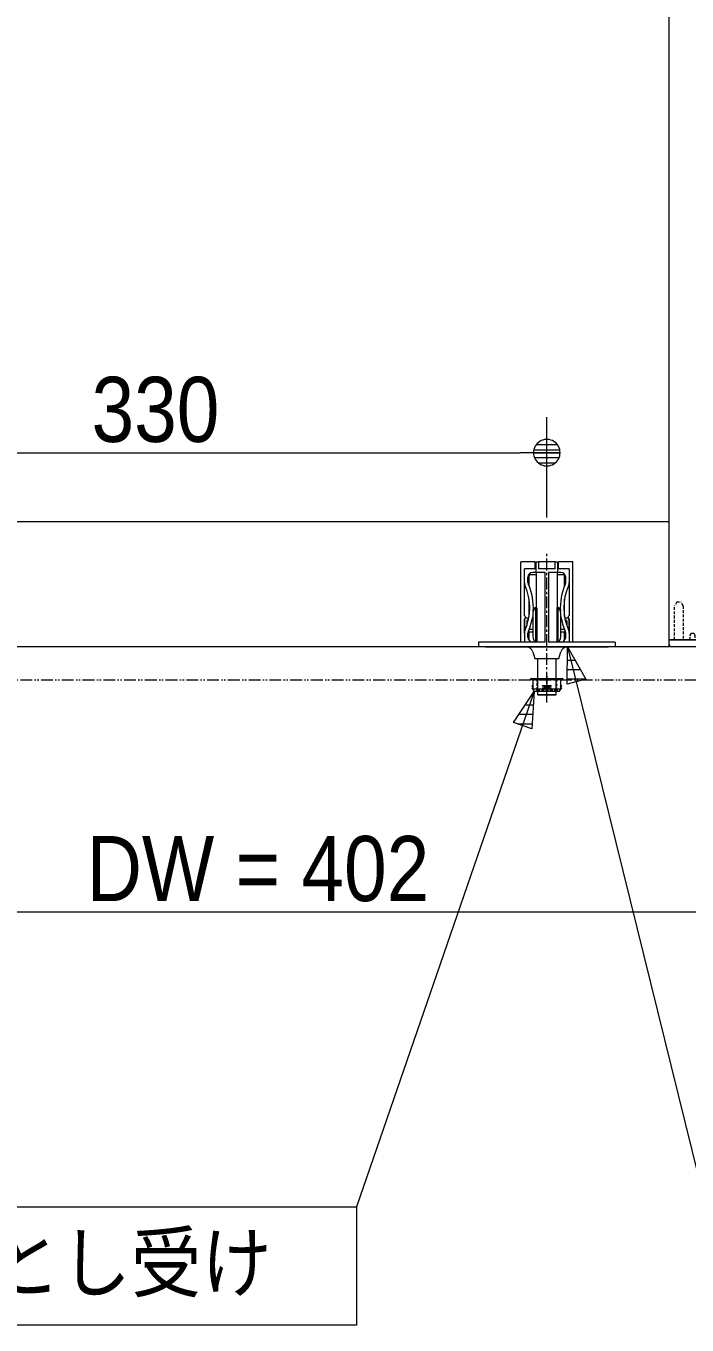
# Model space of a CAD drawing. Units: millimetres, scale not verified. Extents: x -4547 to 4547, y -2284 to 2284.
# Drawn here: x -347 to -66, y -1769 to -1219 of the extents above; entities that cross this region are included whole.
import ezdxf
from ezdxf.enums import TextEntityAlignment as Align

# ---------------------------------------------------------------- set-up
doc = ezdxf.new("R2010")
doc.units = ezdxf.units.MM
doc.header["$LTSCALE"] = 20
for name, pattern in [('CHAIN1', [8, 5, -1, 1, -1]), ('DASHED1', [1.8, 1.2, -0.6]), ('DOUBLE_CHAIN1', [8.8, 5, -1, 0.6, -0.6, 0.6, -1])]:
    doc.linetypes.add(name, pattern=pattern)
for name, color, linetype, lineweight in [('0-0_3一般', 7, 'Continuous', 9), ('0-2_0', 7, 'Continuous', 9), ('0-3_2寸法-3', 7, 'Continuous', 9), ('0-4_2寸法-1', 7, 'Continuous', 9)]:
    doc.layers.add(name, color=color, linetype=linetype, lineweight=lineweight)
doc.styles.add('ＭＳ ゴシック', font='')
doc.styles.add('ＭＳ Ｐゴシック', font='')
doc.styles.get('ＭＳ ゴシック').set_extended_font_data('MS Gothic')
doc.styles.get('ＭＳ Ｐゴシック').set_extended_font_data('MS PGothic')

# ---------------------------------------------------------------- blocks, each defined once
blk = doc.blocks.new('_Dot')
at = {"layer": '0-2_0'}
for p, q in [((-10, 0), (-20, 0)), ((9.78, 2), (-9.78, 2)), ((7.99, 6), (-7.99, 6)), ((9.16, -3.98), (-9.16, -3.98)), ((6, -7.98), (-6, -7.98))]:
    blk.add_line(p, q, dxfattribs=at)
for points in [[(10, 0), (9.92, 1.25), (9.69, 2.49), (9.3, 3.68), (8.76, 4.82), (8.09, 5.88), (7.29, 6.85), (6.37, 7.71), (5.36, 8.44), (4.26, 9.05), (3.09, 9.51), (1.87, 9.82), (0.63, 9.98), (-0.63, 9.98), (-1.87, 9.82), (-3.09, 9.51), (-4.26, 9.05), (-5.36, 8.44), (-6.37, 7.71), (-7.29, 6.85), (-8.09, 5.88), (-8.76, 4.82), (-9.3, 3.68), (-9.69, 2.49), (-9.92, 1.25), (-10, 0), (0, 0)], [(-10, 0), (-9.92, -1.25), (-9.69, -2.49), (-9.3, -3.68), (-8.76, -4.82), (-8.09, -5.88), (-7.29, -6.85), (-6.37, -7.71), (-5.36, -8.44), (-4.26, -9.05), (-3.09, -9.51), (-1.87, -9.82), (-0.63, -9.98), (0.63, -9.98), (1.87, -9.82), (3.09, -9.51), (4.26, -9.05), (5.36, -8.44), (6.37, -7.71), (7.29, -6.85), (8.09, -5.88), (8.76, -4.82), (9.3, -3.68), (9.69, -2.49), (9.92, -1.25), (10, 0), (0, 0)]]:
    blk.add_lwpolyline(points, close=True, dxfattribs=at)
blk = doc.blocks.new('グループ-106')
at = {"layer": '0-0_3一般', "linetype": 'DASHED1'}
for p, q in [((25396.5, -29260), (25376.5, -29294.6)), ((25396.5, -29260), (25430.5, -29260)), ((25450.5, -29294.6), (25430.5, -29260)), ((25376.5, -29580), (25376.5, -29294.6)), ((25450.5, -29294.6), (25450.5, -29580)), ((25515.7, -29541.2), (25515.8, -29541.2)), ((25525.7, -29524), (25535.3, -29524)), ((25535.3, -29524), (25540.5, -29524)), ((25540.5, -29524), (25550.5, -29541.2)), ((25545.3, -29541.2), (25544.5, -29541.3)), ((25550.4, -29541.1), (25550.5, -29541.2))]:
    blk.add_line(p, q, dxfattribs=at)
at = {"layer": '0-0_3一般'}
for p, q in [((25330.5, -29620), (25330.5, -29580)), ((25330.5, -29580), (25894.5, -29580)), ((25894.5, -29620), (25894.5, -29580)), ((25874.5, -29640), (25350.5, -29640))]:
    blk.add_line(p, q, dxfattribs=at)
at = {"layer": '0-0_3一般', "linetype": 'DASHED1'}
for points in [[(25510.5, -29580), (25510.5, -29541.3), (25510.6, -29541.2)], [(25510.6, -29541.2), (25520.5, -29524), (25525.7, -29524)], [(25510.6, -29541.2), (25510.7, -29541.1), (25510.8, -29541.1), (25510.9, -29541), (25511, -29540.9), (25511.1, -29540.8), (25511.2, -29540.8), (25511.3, -29540.7), (25511.4, -29540.7), (25511.6, -29540.6), (25511.7, -29540.6), (25511.8, -29540.6), (25511.9, -29540.6), (25512, -29540.5), (25512.2, -29540.5), (25512.3, -29540.5), (25512.4, -29540.5), (25512.6, -29540.5), (25512.7, -29540.6), (25512.9, -29540.6), (25513, -29540.6), (25513.2, -29540.7), (25513.3, -29540.7), (25513.4, -29540.7), (25513.6, -29540.8), (25513.7, -29540.8), (25513.9, -29540.8), (25514, -29540.9), (25514.2, -29540.9), (25514.3, -29540.9), (25514.4, -29540.9), (25514.6, -29541), (25514.7, -29541), (25514.8, -29541), (25515, -29541.1), (25515.1, -29541.1), (25515.3, -29541.1), (25515.4, -29541.2), (25515.5, -29541.2), (25515.7, -29541.2)], [(25545.3, -29541.2), (25545.4, -29541.2), (25545.6, -29541.2), (25545.7, -29541.2), (25545.8, -29541.1), (25546, -29541.1), (25546.1, -29541.1), (25546.2, -29541), (25546.4, -29541), (25546.5, -29541), (25546.7, -29540.9), (25546.8, -29540.9), (25546.9, -29540.9), (25547.1, -29540.8), (25547.2, -29540.8), (25547.4, -29540.8), (25547.5, -29540.7), (25547.7, -29540.7), (25547.8, -29540.7), (25548, -29540.6), (25548.1, -29540.6), (25548.3, -29540.6), (25548.4, -29540.5), (25548.5, -29540.5), (25548.7, -29540.5), (25548.8, -29540.5), (25548.9, -29540.5), (25549.1, -29540.5), (25549.2, -29540.5), (25549.3, -29540.5), (25549.5, -29540.6), (25549.6, -29540.6), (25549.7, -29540.6), (25549.8, -29540.7), (25549.9, -29540.7), (25550, -29540.8), (25550.1, -29540.9), (25550.2, -29541), (25550.3, -29541), (25550.4, -29541.1)], [(25550.5, -29541.2), (25550.5, -29541.3), (25550.5, -29580)]]:
    blk.add_lwpolyline(points, dxfattribs=at)
at = {"layer": '0-0_3一般'}
for centre, start, end in [((25350.5, -29620), 180, 270), ((25874.5, -29620), 270, 0)]:
    blk.add_arc(centre, 20, start, end, dxfattribs=at)
blk = doc.blocks.new('グループ-107')
at = {"layer": '0-0_3一般'}
for p, q in [((25328.5, -14080), (25328.5, -28580)), ((18174.5, -28580), (25328.5, -28580)), ((25328.5, -28580), (25328.5, -29580)), ((25330.5, -29580), (25328.5, -29580)), ((25330.5, -29640), (25330.5, -29580)), ((25648.5, -29580), (25330.5, -29580)), ((25328.5, -29640), (18174.5, -29640)), ((25328.5, -29640), (25330.5, -29640))]:
    blk.add_line(p, q, dxfattribs=at)
at = {"layer": '0-0_3一般', "linetype": 'DASHED1'}
for p, q in [((25330.5, -28580), (25328.5, -28580)), ((25330.5, -29580), (25330.5, -28580)), ((25330.5, -29640), (25330.5, -29580)), ((25328.5, -29640), (25330.5, -29640))]:
    blk.add_line(p, q, dxfattribs=at)
blk = doc.blocks.new('グループ-111')
at = {"layer": '0-0_3一般', "linetype": 'DOUBLE_CHAIN1'}
blk.add_line((16311.1, -29920), (42816.3, -29920), dxfattribs=at)
blk = doc.blocks.new('グループ-122')
at = {"layer": '0-0_3一般'}
for p, q in [((24434.5, -29920), (24154.5, -29920)), ((24164.5, -29910), (24424.5, -29910)), ((24174.5, -29922), (24174.5, -29970)), ((24414.5, -29970), (24414.5, -29922)), ((24168.5, -29970), (24174.5, -29970)), ((24174.5, -29980), (24168.5, -29970)), ((24168.5, -29990), (24174.5, -29990)), ((24174.5, -30000), (24168.5, -29990)), ((24176.2, -29980), (24174.5, -29980)), ((24174.5, -29980), (24174.5, -29990)), ((24414.5, -30000), (24174.5, -30000)), ((24188.5, -30020), (24174.5, -30000)), ((24204.5, -30020), (24188.5, -30020)), ((24384.5, -30020), (24204.5, -30020)), ((24334.5, -29970), (24254.5, -29970)), ((24274.5, -29980), (24254.5, -29970)), ((24254.5, -29990), (24274.5, -30000)), ((24334.5, -29990), (24254.5, -29990)), ((24274.5, -29980), (24314.5, -29980)), ((24314.5, -29980), (24334.5, -29970)), ((24314.5, -30000), (24334.5, -29990)), ((24400.5, -30020), (24384.5, -30020)), ((24400.5, -30020), (24414.5, -30000)), ((24407.7, -29970), (24412.9, -29980)), ((24414.5, -29970), (24407.7, -29970)), ((24407.7, -29990), (24412.9, -30000)), ((24414.5, -29990), (24407.7, -29990)), ((24414.5, -29980), (24412.9, -29980)), ((24420.5, -29970), (24414.5, -29970)), ((24414.5, -29980), (24420.5, -29970)), ((24414.5, -29990), (24414.5, -29980)), ((24420.5, -29990), (24414.5, -29990)), ((24414.5, -30000), (24420.5, -29990))]:
    blk.add_line(p, q, dxfattribs=at)
at = {"layer": '0-0_3一般', "linetype": 'DASHED1'}
for p, q in [((24212.5, -30006), (24212.5, -29914)), ((24376.5, -29914), (24376.5, -30006)), ((24212.5, -30006), (24204.5, -30020)), ((24212.5, -30006), (24376.5, -30006)), ((24376.5, -30006), (24384.5, -30020))]:
    blk.add_line(p, q, dxfattribs=at)
at = {"layer": '0-0_3一般', "linetype": 'CHAIN1'}
blk.add_line((24294.5, -29882.5), (24294.5, -30050.6), dxfattribs=at)
at = {"layer": '0-0_3一般'}
for points in [[(24174.5, -29970), (24168.5, -29970), (24174.5, -29980), (24174.5, -29990), (24168.5, -29990), (24174.5, -30000)], [(24176.2, -29980), (24181.4, -29970), (24174.5, -29970)], [(24176.2, -30000), (24181.4, -29990), (24174.5, -29990)]]:
    blk.add_lwpolyline(points, dxfattribs=at)
for centre, radius, start, end in [((24164.5, -29920), 10, 90, 180), ((24172.5, -29922), 2, 0, 90), ((24416.5, -29922), 2, 90, 180), ((24424.5, -29920), 10, 0, 90)]:
    blk.add_arc(centre, radius, start, end, dxfattribs=at)
at = {"layer": '0-0_3一般', "linetype": 'DASHED1'}
for centre, start, end in [((24208.5, -29914), 0, 90), ((24380.5, -29914), 90, 180)]:
    blk.add_arc(centre, 4, start, end, dxfattribs=at)
blk = doc.blocks.new('グループ-123')
at = {"layer": '0-0_3一般'}
for p, q in [((24074.5, -29600), (24074.5, -28920)), ((24204.5, -28920), (24224.5, -28920)), ((24204.5, -29010), (24204.5, -28920)), ((24364.5, -28920), (24224.5, -28920)), ((24224.5, -28920), (24224.5, -28980)), ((24364.5, -28920), (24384.5, -28920)), ((24364.5, -28980), (24364.5, -28920)), ((24384.5, -28920), (24384.5, -29010)), ((24394.5, -28980), (24394.5, -28920)), ((24204.5, -28980), (24104.5, -28980)), ((24104.5, -29095.3), (24104.5, -28980)), ((24134.5, -29095.3), (24134.5, -29050)), ((24144.5, -29126.8), (24144.5, -29040)), ((24204.5, -29030), (24154.5, -29030)), ((24204.5, -29010), (24174.5, -29010)), ((24204.5, -29010), (24204.5, -29310)), ((24279.5, -29010), (24204.5, -29010)), ((24364.5, -28980), (24224.5, -28980)), ((24279.5, -29600), (24279.5, -29010)), ((24309.5, -29010), (24309.5, -29600)), ((24384.5, -29010), (24309.5, -29010)), ((24484.5, -28980), (24384.5, -28980)), ((24384.5, -29310), (24384.5, -29010)), ((24414.5, -29010), (24384.5, -29010)), ((24434.5, -29030), (24384.5, -29030)), ((24444.5, -29126.8), (24444.5, -29040)), ((24454.5, -29095.3), (24454.5, -29050)), ((24484.5, -28980), (24484.5, -29095.3)), ((24144.5, -29383.6), (24144.5, -29236.4)), ((24444.5, -29383.6), (24444.5, -29236.4)), ((24174.5, -29375), (24174.5, -29535)), ((24202.5, -29310), (24193.7, -29310)), ((24202.5, -29600), (24202.5, -29310)), ((24379.5, -29310), (24386.5, -29310)), ((24379.5, -29310), (24379.5, -29600)), ((24414.5, -29535), (24414.5, -29375)), ((24108.5, -29501.4), (24108.5, -29405)), ((24118.5, -29395), (24134.5, -29395)), ((24124.5, -29421), (24124.5, -29461.4)), ((24134.5, -29415), (24130.5, -29415)), ((24134.5, -29395), (24142.5, -29395)), ((24134.5, -29415), (24138.2, -29415)), ((24169, -29415), (24174.5, -29415)), ((24173, -29395), (24174.5, -29395)), ((24414.5, -29395), (24416.1, -29395)), ((24414.5, -29415), (24420.1, -29415)), ((24446.6, -29395), (24454.5, -29395)), ((24450.8, -29415), (24454.5, -29415)), ((24454.5, -29395), (24470.5, -29395)), ((24454.5, -29415), (24458.5, -29415)), ((24464.5, -29421), (24464.5, -29461.4)), ((24480.5, -29405), (24480.5, -29501.4)), ((24279.5, -29600), (23774.5, -29600)), ((24104.5, -29524.7), (24104.5, -29600)), ((24134.5, -29560), (24134.5, -29524.7)), ((24174.5, -29515), (24135.7, -29515)), ((24174.5, -29495), (24143.8, -29495)), ((24144.5, -29495), (24144.5, -29493.2)), ((24144.5, -29586.5), (24144.5, -29515)), ((24814.5, -29600), (24309.5, -29600)), ((24445.3, -29495), (24414.5, -29495)), ((24453.3, -29515), (24414.5, -29515)), ((24444.5, -29495), (24444.5, -29493.2)), ((24444.5, -29586.5), (24444.5, -29515)), ((24454.5, -29560), (24454.5, -29524.7)), ((24484.5, -29524.7), (24484.5, -29600)), ((24874.5, -29600), (24814.5, -29600)), ((24874.5, -29600), (24874.5, -29640)), ((23774.5, -29640), (23714.5, -29640)), ((23774.5, -29640), (24814.5, -29640)), ((24175.4, -29682.8), (24192.5, -29740)), ((24396.5, -29740), (24413.7, -29682.8)), ((24874.5, -29640), (24814.5, -29640)), ((24192.5, -29740), (24396.5, -29740)), ((24214.5, -29740), (24214.5, -30044)), ((24374.5, -30044), (24374.5, -29740)), ((24214.5, -30044), (24374.5, -30044)), ((24214.5, -30044), (24220.5, -30050)), ((24368.5, -30050), (24220.5, -30050)), ((24368.5, -30050), (24374.5, -30044))]:
    blk.add_line(p, q, dxfattribs=at)
at = {"layer": '0-0_3一般', "linetype": 'CHAIN1'}
blk.add_line((24294.5, -30113.5), (24294.5, -28843.6), dxfattribs=at)
at = {"layer": '0-0_3一般'}
for points in [[(24194.5, -28980), (24194.5, -28920), (24074.5, -28920)], [(24514.5, -29600), (24514.5, -28920), (24394.5, -28920)], [(24110.3, -29381.8), (24104.5, -29377.8), (24104.5, -29095.3)], [(24484.5, -29095.3), (24484.5, -29377.8), (24478.8, -29381.8)], [(24202.5, -29310), (24209.5, -29310), (24209.5, -29600)], [(24203.2, -29310), (24204.3, -29308.8), (24204.5, -29308.6)], [(24384.5, -29308.6), (24384.8, -29308.8), (24385.9, -29310)], [(24395.4, -29310), (24386.5, -29310), (24386.5, -29600)], [(24104.5, -29524.7), (24104.5, -29402.2), (24110.3, -29398.2)], [(24478.8, -29398.2), (24484.5, -29402.2), (24484.5, -29524.7)], [(23774.5, -29600), (23714.5, -29600), (23714.5, -29640)]]:
    blk.add_lwpolyline(points, dxfattribs=at)
for centre, radius, start, end in [((24174.5, -29050), 40, 90, 180), ((24154.5, -29040), 10, 90, 180), ((24414.5, -29050), 40, 0, 90), ((24434.5, -29040), 10, 0, 90), ((24174.5, -29095.3), 70, 180, 204.18691), ((23696.5, -29310), 454, 335.81309, 24.18691), ((24174.5, -29095.3), 40, 180, 204.18691), ((23696.5, -29310), 484, 356.37283, 24.18691), ((24892.5, -29310), 484, 155.81309, 183.62717), ((24892.5, -29310), 454, 155.81309, 204.18691), ((24414.5, -29095.3), 40, 335.81309, 0), ((24414.5, -29095.3), 70, 335.81309, 0), ((24294.5, -29375), 120, 147.20283, 180), ((24294.5, -29375), 120, 0, 32.79717), ((24118.5, -29405), 10, 90, 180), ((24104.5, -29390), 10, 305, 55), ((24130.5, -29421), 6, 90, 180), ((23696.5, -29310), 484, 335.81309, 350.96891), ((24892.5, -29310), 484, 189.03109, 204.18691), ((24458.5, -29421), 6, 0, 90), ((24470.5, -29405), 10, 0, 90), ((24484.5, -29390), 10, 125, 235), ((24174.5, -29524.7), 70, 155.81309, 180), ((24174.5, -29524.7), 40, 155.81309, 180), ((24174.5, -29560), 40, 180, 270), ((24294.5, -29535), 120, 180, 212.79717), ((24294.5, -29535), 120, 327.20283, 0), ((24414.5, -29560), 40, 270, 0), ((24414.5, -29524.7), 40, 0, 24.18691), ((24414.5, -29524.7), 70, 0, 24.18691), ((24117.9, -29700), 60, 16.69924, 90), ((24471.2, -29700), 60, 90, 163.30076)]:
    blk.add_arc(centre, radius, start, end, dxfattribs=at)
blk = doc.blocks.new('グループ-126')
at = {"layer": '0-0_3一般'}
for name in ['グループ-111', 'グループ-107', 'グループ-123', 'グループ-106', 'グループ-122']:
    blk.add_blockref(name, (0, 0), dxfattribs=at)
blk = doc.blocks.new('グループ-127')
at = {"layer": '0-0_3一般'}
blk.add_blockref('グループ-126', (0, 0), dxfattribs=at)

msp = doc.modelspace()

# ---------------------------------------------------------------- linework, layer by layer
at = {"layer": '0-3_2寸法-3'}
for p, q in [((-116.09, -1483.77), (-117.1, -1483.77)), ((-117.07, -1482), (-58.43, -1719.27)), ((-113.87, -1487.77), (-117.17, -1487.77)), ((-109.44, -1495.77), (-117.31, -1495.77)), ((-111.65, -1491.77), (-117.24, -1491.77)), ((-131.2, -1501), (-206.51, -1719.27)), ((-131.6, -1506.73), (-135.06, -1506.73)), ((-131.32, -1502.73), (-132.37, -1502.73)), ((-131.88, -1510.73), (-137.76, -1510.73)), ((-132.16, -1514.73), (-138.11, -1514.73))]:
    msp.add_line(p, q, dxfattribs=at)
for points in [[(-117.34, -1497.77), (-117.07, -1482), (-109.42, -1495.79)], [(-117.34, -1497.77), (-117.07, -1482), (-109.42, -1495.79)], [(-140.02, -1514.07), (-131.2, -1501), (-132.3, -1516.73)], [(-140.02, -1514.07), (-131.2, -1501), (-132.3, -1516.73)], [(-206.51, -1769.27), (-526.51, -1769.27), (-526.51, -1719.27), (-206.51, -1719.27)]]:
    msp.add_lwpolyline(points, close=True, dxfattribs=at)
at = {"layer": '0-4_2寸法-1'}
for p, q in [((-125.9, -1427.18), (-125.9, -1384.8)), ((-444.64, -1399.8), (-137.15, -1399.8)), ((-436.64, -1594.27), (-57.15, -1594.27))]:
    msp.add_line(p, q, dxfattribs=at)

# ---------------------------------------------------------------- block references
at = {"layer": '0-0_3一般', "xscale": 0.05, "yscale": 0.05}
msp.add_blockref('グループ-127', (-1340.62, 0), dxfattribs=at)
at = {"layer": '0-4_2寸法-1', "xscale": 0.5627563, "yscale": 0.5627563}
msp.add_blockref('_Dot', (-125.9, -1399.8), dxfattribs=at)

# ---------------------------------------------------------------- texts
at = {"layer": '0-3_2寸法-3', "style": 'ＭＳ ゴシック', "width": 0.9}
msp.add_text('フランス落とし受け', height=24.34, dxfattribs=at).set_placement((-511.32, -1762.28), align=Align.BOTTOM_LEFT)
at = {"layer": '0-4_2寸法-1', "style": 'ＭＳ Ｐゴシック', "width": 0.9}
for s, p in [('330', (-318.86, -1403.52)), ('DW = 402', (-320.96, -1597.99))]:
    msp.add_text(s, height=27.57, dxfattribs=at).set_placement(p, align=Align.BOTTOM_LEFT)

doc.saveas('drawing.dxf')
